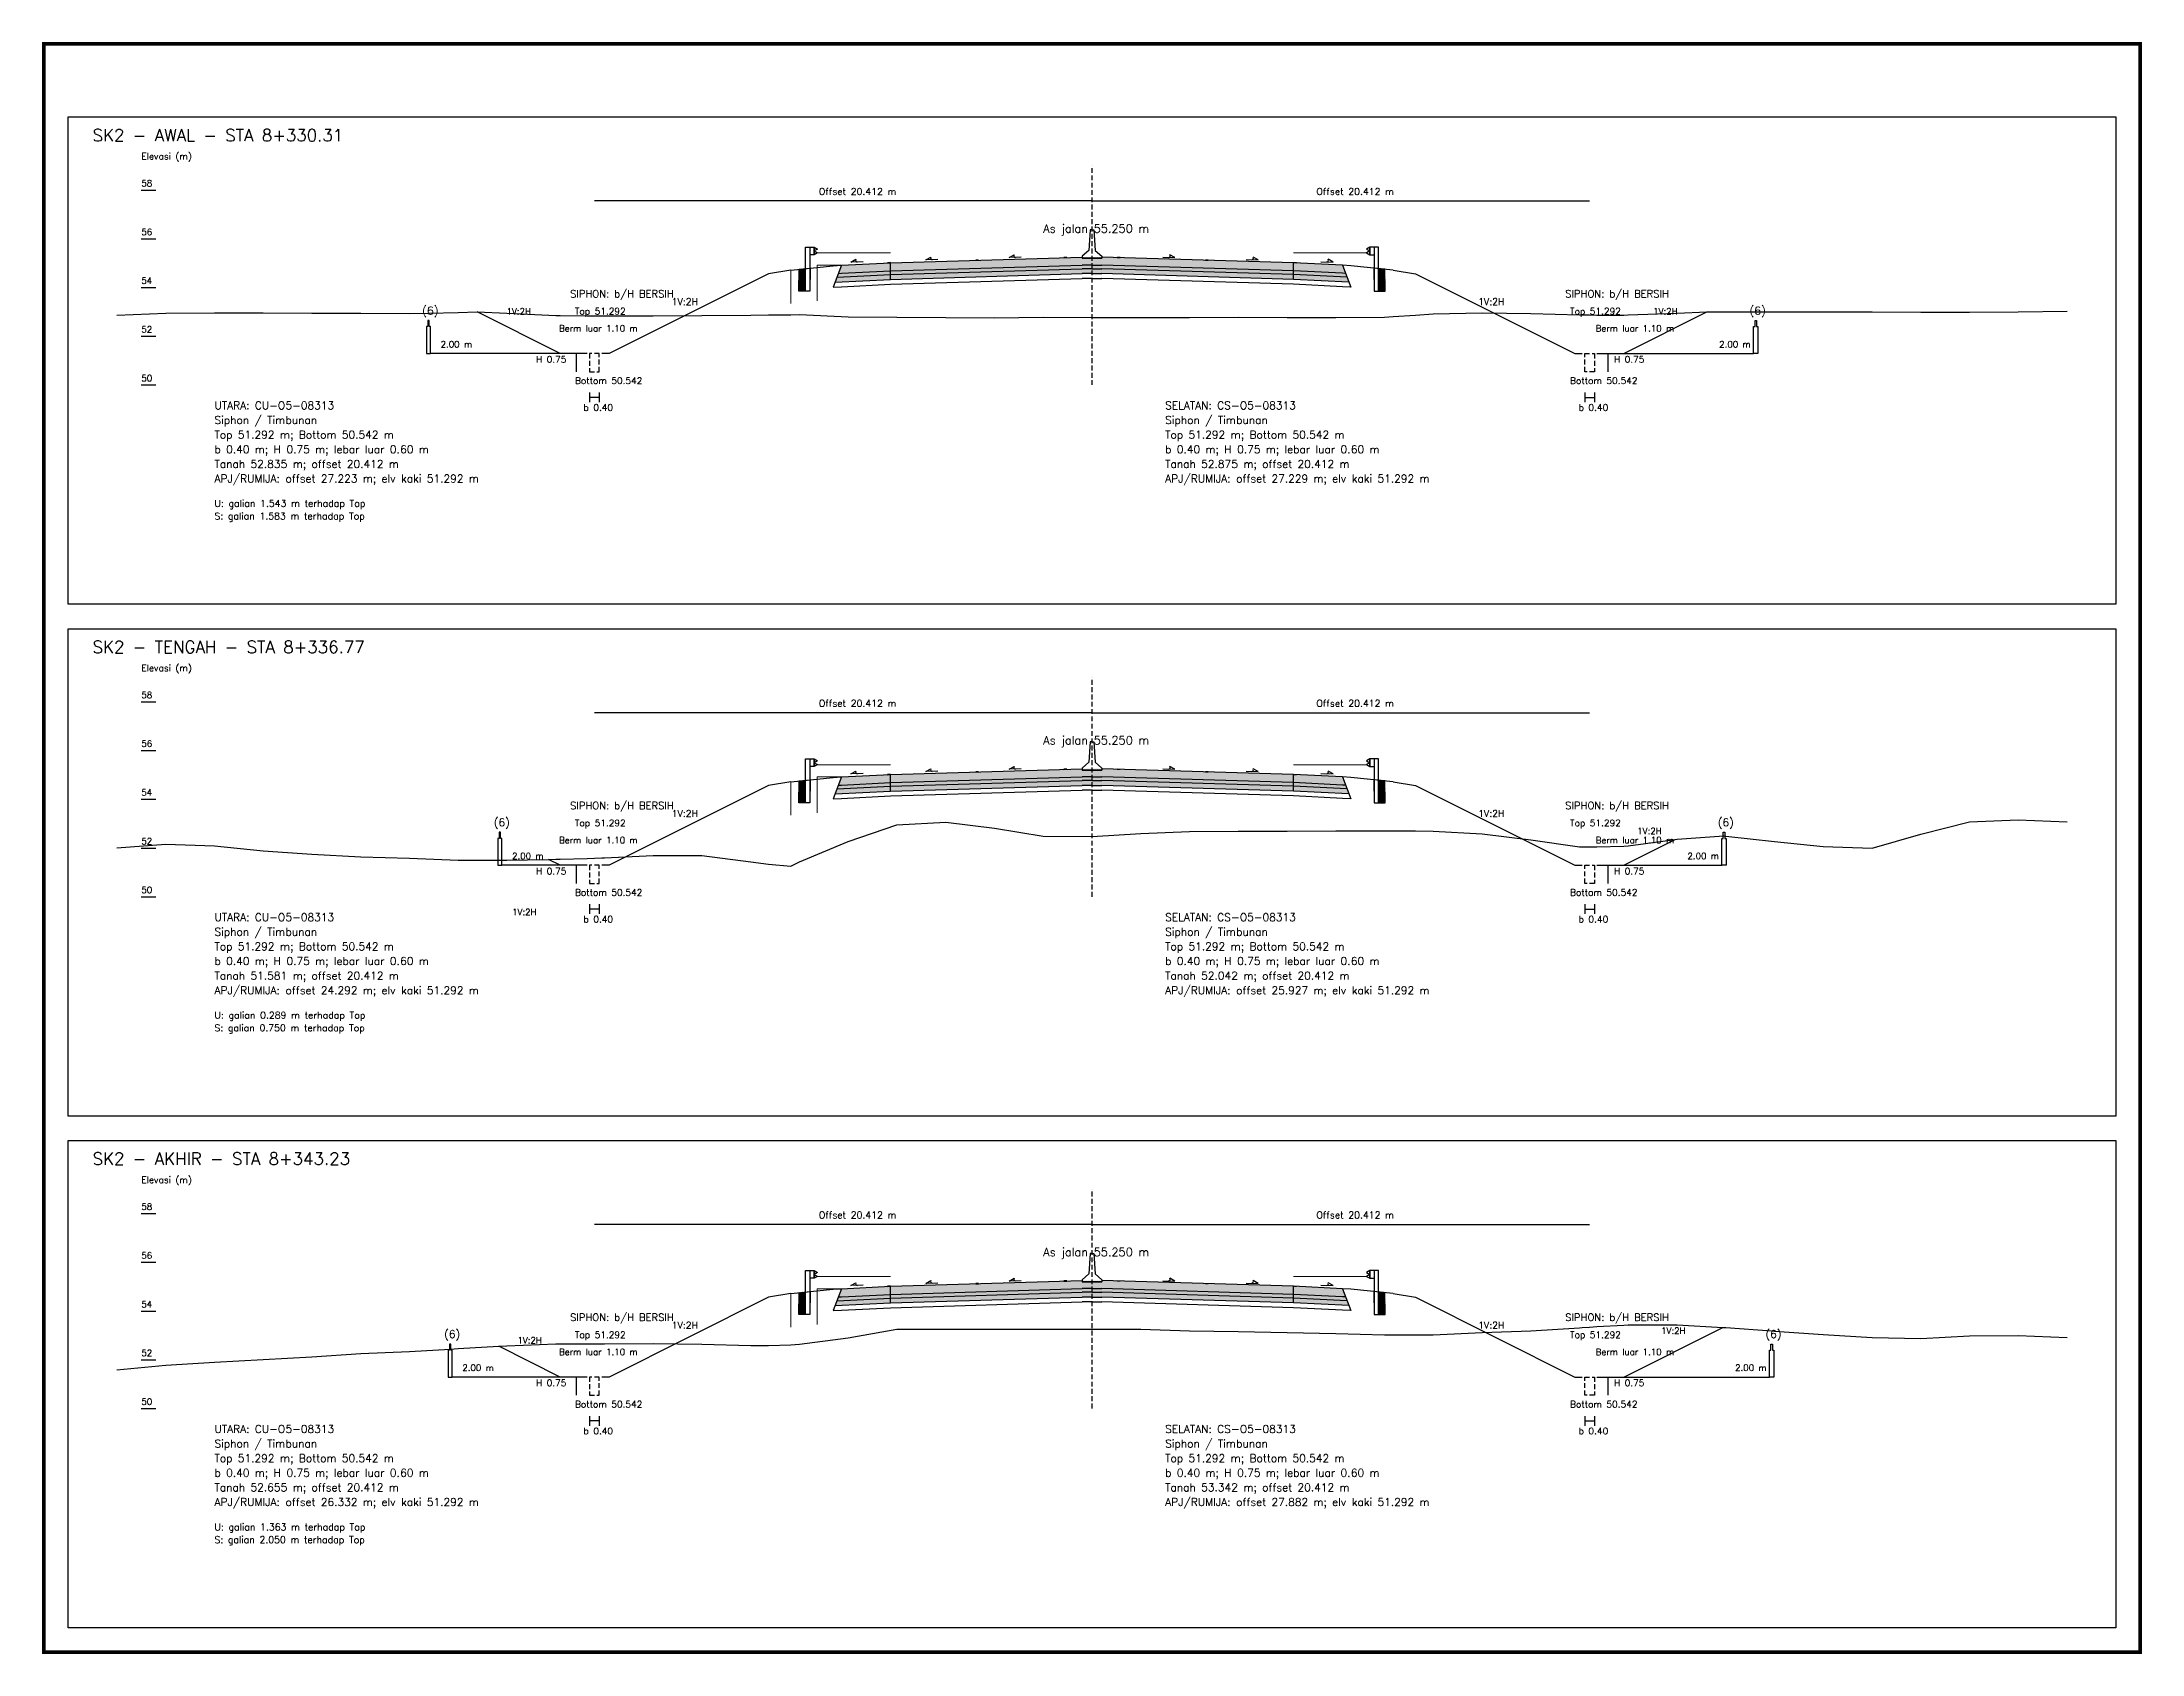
# Model space of a CAD drawing. Header units: metres. Extents: x -24715 to -24517, y 27498 to 30841.
# Drawn here: x -24618.7 to -24532.6, y 30054.3 to 30120.5 of the extents above; entities that cross this region are included whole.
import ezdxf

# ---------------------------------------------------------------- set-up
doc = ezdxf.new("R2010")
doc.units = ezdxf.units.M
doc.linetypes.add('PS_DASH', pattern=[0.3, 0.2, -0.1])
for name, color, linetype, lineweight in [('Dimensi', 230, 'Continuous', 20), ('GRS-ARSIR (HATCH)', 8, 'Continuous', 9), ('Guardrail', 20, 'Continuous', 30), ('HATCH - Beton ramping', 210, 'Continuous', 9), ('HATCH - LFA', 30, 'Continuous', 9), ('HATCH - Pavement', 50, 'Continuous', 9), ('Marka', 20, 'Continuous', 30), ('POT_ALL_GROUP', 2, 'Continuous', 70)]:
    doc.layers.add(name, color=color, linetype=linetype, lineweight=lineweight)
for name, color, linetype in [('POT_ALL_APJ', 2, 'Continuous'), ('POT_ALL_BORDER', 8, 'Continuous'), ('POT_ALL_BUILDING', 2, 'Continuous'), ('POT_ALL_CHANNEL2', 7, 'Continuous'), ('POT_ALL_DIM', 7, 'Continuous'), ('POT_ALL_GROUND', 1, 'Continuous'), ('POT_ALL_GUIDE', 8, 'Continuous'), ('POT_ALL_NOTE', 30, 'Continuous'), ('POT_ALL_ROAD', 4, 'Continuous')]:
    doc.layers.add(name, color=color, linetype=linetype)
doc.styles.get("Standard").update_dxf_attribs({"font": 'simplex.shx'})

# ---------------------------------------------------------------- blocks, each defined once
blk = doc.blocks.new('JALAN_ASLI_TIPIKAL_2OKT_METER')
at = {"layer": 'Guardrail', "lineweight": 9}
h = blk.add_hatch(dxfattribs=at)
h.set_pattern_fill('JIS_LC_20', color=256, scale=0.002)
h.set_pattern_definition([(45, (-29.65569, -21.99233), (-0.02828427, 0.02828427), []), (45, (-29.65489, -21.99233), (-0.02828427, 0.02828427), [])])
h.paths.add_polyline_path([(-12.025, -1.394), (-11.753, -1.394), (-11.753, -0.471), (-12.018, -0.498)])
h = blk.add_hatch(dxfattribs=at)
h.set_pattern_fill('JIS_LC_20', color=256, scale=0.002)
h.set_pattern_definition([(45, (-29.40569, -21.99233), (-0.02828427, 0.02828427), []), (45, (-29.40489, -21.99233), (-0.02828427, 0.02828427), [])])
h.paths.add_polyline_path([(12.018, -0.498), (11.753, -0.471), (11.753, -1.394), (12.025, -1.394)])
at = {"layer": 'HATCH - Beton ramping'}
h = blk.add_hatch(dxfattribs=at)
h.set_pattern_fill('AR-CONC', color=256, scale=0.0005)
h.set_pattern_definition([(50, (-28.949556, -21.99233), (0.09109233, -0.00796954), [0.009525, -0.104775]), (355, (-28.94956, -21.99233), (-0.0176217, 0.09552842), [0.00762, -0.0838203]), (100.45144, (-28.941965, -21.992995), (0.07347062, 0.08755888), [0.008095, -0.08904512]), (46.1842, (-28.94956, -21.96693), (0.13553952, -0.02102116), [0.0142875, -0.1571625]), (96.63556, (-28.93826, -21.96868), (0.11870207, 0.12371306), [0.0121425, -0.1335678]), (351.18415, (-28.94956, -21.96693), (0.11870207, 0.12371306), [0.01143, -0.12572987]), (21, (-28.936856, -21.97328), (0.0758072, -0.0511326), [0.009525, -0.104775]), (326, (-28.93686, -21.97328), (0.03090101, 0.09209398), [0.00762, -0.08382]), (71.45144, (-28.93054, -21.97754), (0.1067082, 0.04096138), [0.008095, -0.08904497]), (37.5, (-28.949556, -21.99233), (0.001544302, 0.04227752), [0, -0.082804, 0, -0.08509, 0, -0.0841375]), (7.5, (-28.949556, -21.99233), (0.03340983, 0.05009029), [0, -0.048514, 0, -0.080899, 0, -0.0320675]), (327.5, (-28.977877, -21.99233), (0.067795298, -0.002864372), [0, -0.03175, 0, -0.09906, 0, -0.131445]), (317.5, (-28.990577, -21.99233), (0.07406459, 0.01271325), [0, -0.041275, 0, -0.065786, 0, -0.093345])])
h.paths.add_polyline_path([(-8.27, -0.566), (-10.401, -0.666), (-10.461, -0.826), (-8.27, -0.716)])
h.paths.add_polyline_path([(-0.4, -0.48), (0, -0.48), (0, -0.33), (-0.4, -0.33), (-8.27, -0.566), (-8.27, -0.716)])
h = blk.add_hatch(dxfattribs=at)
h.set_pattern_fill('AR-CONC', color=256, scale=0.0005)
h.set_pattern_definition([(50, (-28.699556, -21.99233), (0.09109233, -0.00796954), [0.009525, -0.104775]), (355, (-28.69956, -21.99233), (-0.01762171, 0.09552842), [0.00762, -0.0838203]), (100.45144, (-28.691965, -21.992995), (0.07347062, 0.08755888), [0.008095, -0.08904512]), (46.1842, (-28.69956, -21.96693), (0.13553952, -0.02102116), [0.0142875, -0.1571625]), (96.63556, (-28.68826, -21.96868), (0.11870207, 0.12371306), [0.0121425, -0.1335678]), (351.18415, (-28.69956, -21.96693), (0.11870207, 0.12371306), [0.01143, -0.12572987]), (21, (-28.686856, -21.97328), (0.0758072, -0.0511326), [0.009525, -0.104775]), (326, (-28.68686, -21.97328), (0.03090101, 0.09209398), [0.00762, -0.08382]), (71.45144, (-28.68054, -21.97754), (0.10670821, 0.04096138), [0.008095, -0.08904497]), (37.5, (-28.699556, -21.99233), (0.001544302, 0.04227752), [0, -0.082804, 0, -0.08509, 0, -0.0841375]), (7.5, (-28.699556, -21.99233), (0.03340983, 0.050090287), [0, -0.048514, 0, -0.080899, 0, -0.0320675]), (327.5, (-28.727877, -21.99233), (0.067795298, -0.002864372), [0, -0.03175, 0, -0.09906, 0, -0.131445]), (317.5, (-28.740577, -21.99233), (0.07406459, 0.012713246), [0, -0.041275, 0, -0.065786, 0, -0.093345])])
h.paths.add_polyline_path([(8.27, -0.566), (10.401, -0.666), (10.461, -0.826), (8.27, -0.716)])
h.paths.add_polyline_path([(0.4, -0.48), (0, -0.48), (0, -0.33), (0.4, -0.33), (8.27, -0.566), (8.27, -0.716)])
at = {"layer": 'HATCH - LFA'}
h = blk.add_hatch(dxfattribs=at)
h.set_pattern_fill('GRAVEL', color=256, scale=0.0075)
h.set_pattern_definition([(228.012788, (-28.812396, -21.801831), (-1.524, -1.7145), [0.0256291, -2.5372863]), (184.96974, (-28.829541, -21.820881), (2.2859999991, 0.1905000109), [0.04398035, -4.3540537]), (132.510447, (-28.873356, -21.824691), (1.9050000008, -2.0954999993), [0.0310111, -3.0701042]), (267.27369, (-28.947651, -21.872316), (0.1905000004, 3.81), [0.0400503, -3.9649828]), (292.833654, (-28.949556, -21.912321), (-0.9525, 2.286), [0.0392725, -3.8879856]), (357.27369, (-28.934316, -21.948516), (-3.81, 0.1905000004), [0.0400503, -3.9649828]), (37.69424, (-28.894311, -21.950421), (-2.4764999999, -1.9050000001), [0.0529645, -5.24348365]), (72.255328, (-28.852401, -21.918036), (1.3335000004, 4.1909999999), [0.050004, -4.95039425]), (121.429566, (-28.837161, -21.870411), (-1.5240000002, 2.4764999999), [0.040186, -3.9784159]), (175.23636, (-28.858116, -21.836121), (2.0955, -0.1905), [0.0458785, -2.2480453]), (222.397438, (-28.903836, -21.832311), (-2.2859999999, -2.0955000001), [0.05933084, -5.8737579]), (138.814075, (-28.759056, -21.874221), (-1.3335, 1.143), [0.0202503, -2.0047924]), (171.469234, (-28.774296, -21.860886), (2.4765, -0.3809999996), [0.03852615, -3.8140979]), (225, (-28.8124, -21.85517), (0, -0.1905), [0.0269407, -0.242467]), (203.19859, (-28.82573, -21.832311), (0.9525, 0.381), [0.0145081, -1.4362967]), (291.80141, (-28.839066, -21.838026), (-0.1905, 0.5715), [0.0205174, -1.0053565]), (30.96376, (-28.831446, -21.857076), (0.5715, 0.381), [0.033324, -1.0774724]), (161.56505, (-28.80287, -21.83993), (0.381, -0.1905), [0.0240965, -0.5783174]), (16.38954, (-28.949556, -21.838026), (1.905, 0.5715), [0.0337566, -3.341912]), (70.346176, (-28.917171, -21.828501), (-0.762, -2.0955), [0.0283199, -2.8036662]), (293.19859, (-28.80287, -21.801831), (-0.381, 0.9525), [0.029016, -1.4217888]), (343.61046, (-28.791441, -21.828501), (-1.905, 0.5715), [0.0337566, -3.341912]), (339.443955, (-28.949556, -21.956136), (-0.9525, 0.381), [0.0325526, -1.5950801]), (294.77514, (-28.919076, -21.967566), (-0.952500001, 2.0954999995), [0.0272754, -2.7002695]), (66.80141, (-28.800966, -21.992331), (0.381, 0.9525), [0.029016, -1.4217888]), (17.354025, (-28.789536, -21.965661), (-2.4765, -0.762), [0.0319337, -3.1614282]), (69.443955, (-28.89431, -21.992331), (-0.381, -0.9525), [0.0162763, -1.6113564]), (101.30993, (-28.812396, -21.99233), (-0.1905, 0.762), [0.0097136, -0.9616496]), (165.96376, (-28.8143, -21.982806), (0.5715, -0.1905), [0.0392725, -0.7461791]), (186.009006, (-28.852401, -21.973281), (1.905, 0.1905), [0.036395, -3.6031024]), (303.69007, (-28.831446, -21.87422), (-0.1905, 0.381), [0.0274743, -0.6593832]), (353.157227, (-28.816206, -21.897081), (3.2385, -0.3809999998), [0.0479668, -4.7487007]), (60.945396, (-28.76858, -21.902796), (-0.762, -1.3335), [0.0196131, -1.9417044]), (90, (-28.75906, -21.88565), (-0.1905, 0.1905), [0.01143, -0.17907]), (120.256437, (-28.856211, -21.967566), (0.762, -1.3335), [0.026465, -2.6200456]), (48.012787, (-28.869546, -21.944706), (1.524, 1.7145), [0.0512582, -2.5116572]), (0, (-28.83526, -21.9066), (0.1905, 0.1905), [0.04953, -0.14097]), (325.304846, (-28.785726, -21.906606), (1.9050000007, -1.333499999), [0.0301207, -2.9819488]), (254.0546, (-28.76096, -21.92375), (-0.1905, -0.762), [0.0277372, -1.3591238]), (207.645975, (-28.768581, -21.950421), (-3.6195000001, -1.9049999997), [0.0451609, -4.4709348]), (175.426079, (-28.808586, -21.971376), (-2.4765, 0.1905), [0.0477772, -4.7299385])])
h.paths.add_polyline_path([(-8.27, -0.716), (-10.461, -0.826), (-10.54, -1.03), (-8.27, -0.916)])
h.paths.add_polyline_path([(-0.4, -0.68), (0, -0.68), (0, -0.48), (-0.4, -0.48), (-8.27, -0.716), (-8.27, -0.916)])
h = blk.add_hatch(dxfattribs=at)
h.set_pattern_fill('GRAVEL', color=256, scale=0.0075)
h.set_pattern_definition([(228.012788, (-28.562396, -21.801831), (-1.524, -1.7145), [0.0256291, -2.5372863]), (184.96974, (-28.579541, -21.820881), (2.2859999991, 0.1905000109), [0.04398035, -4.3540537]), (132.510447, (-28.623356, -21.824691), (1.9050000008, -2.0954999993), [0.0310111, -3.0701042]), (267.27369, (-28.697651, -21.872316), (0.1905000004, 3.81), [0.04005034, -3.9649828]), (292.833654, (-28.699556, -21.912321), (-0.9525, 2.286), [0.0392725, -3.8879856]), (357.27369, (-28.684316, -21.948516), (-3.81, 0.1905000004), [0.04005034, -3.9649828]), (37.69424, (-28.644311, -21.950421), (-2.4764999999, -1.9050000001), [0.0529645, -5.24348365]), (72.255328, (-28.602401, -21.918036), (1.3335000004, 4.1909999999), [0.050004, -4.95039425]), (121.429566, (-28.587161, -21.870411), (-1.5240000002, 2.4764999999), [0.040186, -3.9784159]), (175.23636, (-28.608116, -21.836121), (2.0955, -0.1905000003), [0.0458785, -2.2480453]), (222.397438, (-28.653836, -21.832311), (-2.2859999999, -2.0955000001), [0.05933084, -5.87375794]), (138.814075, (-28.509056, -21.874221), (-1.3335, 1.143), [0.02025034, -2.0047924]), (171.469234, (-28.524296, -21.860886), (2.4765, -0.3809999996), [0.03852615, -3.8140979]), (225, (-28.5624, -21.85517), (0, -0.1905), [0.0269407, -0.242467]), (203.19859, (-28.57573, -21.832311), (0.9525, 0.381), [0.0145081, -1.4362967]), (291.80141, (-28.589066, -21.838026), (-0.1905, 0.5715), [0.0205174, -1.0053565]), (30.96376, (-28.581446, -21.857076), (0.5715, 0.381), [0.033324, -1.0774724]), (161.56505, (-28.55287, -21.83993), (0.381, -0.1905), [0.0240965, -0.57831736]), (16.38954, (-28.699556, -21.838026), (1.905, 0.5715), [0.0337566, -3.341912]), (70.346176, (-28.667171, -21.828501), (-0.762, -2.0955), [0.0283199, -2.8036662]), (293.19859, (-28.55287, -21.801831), (-0.381, 0.9525), [0.029016, -1.4217888]), (343.61046, (-28.541441, -21.828501), (-1.905, 0.5714999999), [0.0337566, -3.341912]), (339.443955, (-28.699556, -21.956136), (-0.9525, 0.381), [0.03255264, -1.5950801]), (294.77514, (-28.669076, -21.967566), (-0.952500001, 2.0954999995), [0.0272754, -2.7002695]), (66.80141, (-28.550966, -21.992331), (0.381, 0.9525), [0.029016, -1.4217888]), (17.354025, (-28.539536, -21.965661), (-2.4765, -0.7620000002), [0.0319337, -3.1614282]), (69.443955, (-28.64431, -21.992331), (-0.381, -0.9525), [0.0162763, -1.6113564]), (101.30993, (-28.562396, -21.99233), (-0.1905, 0.762), [0.0097136, -0.9616496]), (165.96376, (-28.5643, -21.982806), (0.5715, -0.1905), [0.0392725, -0.7461791]), (186.009006, (-28.602401, -21.973281), (1.905, 0.1905), [0.036395, -3.6031024]), (303.69007, (-28.581446, -21.87422), (-0.1905, 0.381), [0.0274743, -0.6593832]), (353.157227, (-28.566206, -21.897081), (3.2385, -0.3809999998), [0.04796676, -4.7487007]), (60.945396, (-28.51858, -21.902796), (-0.762, -1.3335), [0.0196131, -1.9417044]), (90, (-28.50906, -21.88565), (-0.1905, 0.1905), [0.01143, -0.17907]), (120.256437, (-28.606211, -21.967566), (0.762, -1.3335), [0.026465, -2.62004556]), (48.012787, (-28.619546, -21.944706), (1.524, 1.7145), [0.0512582, -2.5116572]), (0, (-28.58526, -21.9066), (0.1905, 0.1905), [0.04953, -0.14097]), (325.304846, (-28.535726, -21.906606), (1.9050000007, -1.333499999), [0.0301207, -2.98194875]), (254.054604, (-28.51096, -21.92375), (-0.1905, -0.762), [0.0277372, -1.35912375]), (207.645975, (-28.518581, -21.950421), (-3.6195000001, -1.9049999997), [0.0451609, -4.4709348]), (175.426079, (-28.558586, -21.971376), (-2.4765, 0.1905), [0.0477772, -4.7299385])])
h.paths.add_polyline_path([(8.27, -0.716), (10.461, -0.826), (10.54, -1.03), (8.27, -0.916)])
h.paths.add_polyline_path([(0.4, -0.68), (0, -0.68), (0, -0.48), (0.4, -0.48), (8.27, -0.716), (8.27, -0.916)])
at = {"layer": 'HATCH - Pavement'}
h = blk.add_hatch(dxfattribs=at)
h.set_pattern_fill('AR-CONC', color=256, scale=0.001)
h.set_pattern_definition([(50, (-89.43046, -52.62889), (0.18218467, -0.01593909), [0.01905, -0.20955]), (355, (-89.43046, -52.6289), (-0.03524342, 0.19105685), [0.01524, -0.1676406]), (100.45144, (-89.41528, -52.63022), (0.14694125, 0.17511775), [0.01619, -0.17809024]), (46.1842, (-89.43046, -52.5781), (0.27107904, -0.04204233), [0.028575, -0.314325]), (96.63556, (-89.40787, -52.5816), (0.23740413, 0.2474261), [0.024285, -0.2671356]), (351.18415, (-89.43046, -52.5781), (0.2374041, 0.2474261), [0.02286, -0.2514597]), (21, (-89.40506, -52.59079), (0.1516144, -0.1022652), [0.01905, -0.20955]), (326, (-89.40506, -52.5908), (0.06180203, 0.18418797), [0.01524, -0.16764]), (71.45144, (-89.39243, -52.59931), (0.21341642, 0.08192277), [0.01619, -0.17808994]), (37.5, (-89.43046, -52.62889), (0.003088603, 0.08455504), [0, -0.165608, 0, -0.17018, 0, -0.168275]), (7.5, (-89.43046, -52.62889), (0.06681966, 0.100180575), [0, -0.097028, 0, -0.161798, 0, -0.064135]), (327.5, (-89.4871, -52.62889), (0.135590595, -0.005728744), [0, -0.0635, 0, -0.19812, 0, -0.26289]), (317.5, (-89.5125, -52.62889), (0.14812918, 0.02542649), [0, -0.08255, 0, -0.131572, 0, -0.18669])])
h.paths.add_polyline_path([(-8.27, -0.236), (-10.27, -0.336), (-10.401, -0.673), (-10.27, -0.666), (-8.27, -0.566)])
h.paths.add_polyline_path([(-0.4, -0.33), (0, -0.33), (0, 0), (-0.4, 0), (-8.27, -0.236), (-8.27, -0.566)])
h = blk.add_hatch(dxfattribs=at)
h.set_pattern_fill('AR-CONC', color=256, scale=0.001)
h.set_pattern_definition([(50, (-89.18046, -52.62889), (0.18218467, -0.01593909), [0.01905, -0.20955]), (355, (-89.18046, -52.6289), (-0.03524342, 0.19105685), [0.01524, -0.16764058]), (100.45144, (-89.16528, -52.63022), (0.14694125, 0.17511775), [0.01619, -0.17809024]), (46.1842, (-89.18046, -52.5781), (0.27107904, -0.04204233), [0.028575, -0.314325]), (96.63556, (-89.15787, -52.5816), (0.23740413, 0.2474261), [0.024285, -0.2671356]), (351.18415, (-89.18046, -52.5781), (0.2374041, 0.2474261), [0.02286, -0.2514597]), (21, (-89.15506, -52.59079), (0.1516144, -0.1022652), [0.01905, -0.20955]), (326, (-89.15506, -52.5908), (0.06180203, 0.18418797), [0.01524, -0.16764]), (71.45144, (-89.14243, -52.59931), (0.21341642, 0.08192277), [0.01619, -0.17808994]), (37.5, (-89.18046, -52.62889), (0.003088603, 0.08455504), [0, -0.165608, 0, -0.17018, 0, -0.168275]), (7.5, (-89.18046, -52.62889), (0.06681966, 0.100180575), [0, -0.097028, 0, -0.161798, 0, -0.064135]), (327.5, (-89.2371, -52.62889), (0.135590595, -0.005728744), [0, -0.0635, 0, -0.19812, 0, -0.26289]), (317.5, (-89.2625, -52.62889), (0.14812918, 0.02542649), [0, -0.08255, 0, -0.131572, 0, -0.18669])])
h.paths.add_polyline_path([(8.27, -0.236), (10.27, -0.336), (10.401, -0.673), (10.27, -0.666), (8.27, -0.566)])
h.paths.add_polyline_path([(0.4, -0.33), (0, -0.33), (0, 0), (0.4, 0), (8.27, -0.236), (8.27, -0.566)])
at = {"layer": 'Marka'}
h = blk.add_hatch(color=256, dxfattribs=at)
h.dxf.hatch_style = 1
h.paths.add_polyline_path([(-8.27, -0.23), (-8.39, -0.236), (-8.39, -0.242), (-8.27, -0.236)])
h.paths.add_polyline_path([(-4.65, -0.122), (-4.77, -0.125), (-4.77, -0.131), (-4.65, -0.128)])
h.paths.add_polyline_path([(-1.03, -0.019), (-1.03, -0.013), (-1.15, -0.017), (-1.15, -0.023)])
h = blk.add_hatch(color=256, dxfattribs=at)
h.dxf.hatch_style = 1
h.paths.add_polyline_path([(8.27, -0.23), (8.39, -0.236), (8.39, -0.242), (8.27, -0.236)])
h.paths.add_polyline_path([(4.65, -0.122), (4.77, -0.125), (4.77, -0.131), (4.65, -0.128)])
h.paths.add_polyline_path([(1.03, -0.019), (1.03, -0.013), (1.15, -0.017), (1.15, -0.023)])
for p, q in [((-8.27, -0.236), (-0.4, 0)), ((8.27, -0.236), (0.4, 0)), ((-12.353, -0.533), (-10.622, -0.354)), ((-10.27, -0.336), (-10.62, -1.234)), ((-10.62, -0.354), (-10.27, -0.336)), ((-10.461, -0.826), (-8.27, -0.716)), ((-10.401, -0.673), (-10.27, -0.666)), ((-10.27, -0.336), (-8.27, -0.236)), ((-10.27, -0.666), (-8.27, -0.566)), ((-8.27, -0.916), (-8.27, -0.236)), ((-8.27, -0.566), (-0.4, -0.33)), ((-8.27, -0.716), (-0.4, -0.48)), ((-8.27, -0.916), (-0.4, -0.68)), ((0, -0.05), (-0.4, -0.05)), ((0, -0.33), (-0.4, -0.33)), ((0, -0.48), (-0.4, -0.48)), ((0, -0.68), (-0.4, -0.68)), ((0, -0.05), (0.4, -0.05)), ((0, -0.33), (0.4, -0.33)), ((0, -0.48), (0.4, -0.48)), ((0, -0.68), (0.4, -0.68)), ((8.27, -0.566), (0.4, -0.33)), ((8.27, -0.716), (0.4, -0.48)), ((8.27, -0.916), (0.4, -0.68)), ((8.27, -0.916), (8.27, -0.236)), ((10.27, -0.336), (8.27, -0.236)), ((10.27, -0.666), (8.27, -0.566)), ((10.461, -0.826), (8.27, -0.716)), ((10.27, -0.336), (10.62, -1.234)), ((10.62, -0.354), (10.27, -0.336)), ((10.401, -0.673), (10.27, -0.666)), ((12.353, -0.533), (10.622, -0.354)), ((-10.62, -1.234), (-10.27, -1.216)), ((-10.54, -1.03), (-8.27, -0.916)), ((-10.27, -1.216), (-8.27, -1.116)), ((-8.27, -1.116), (-0.4, -0.88)), ((0, -0.88), (-0.4, -0.88)), ((0, -0.88), (0.4, -0.88)), ((8.27, -1.116), (0.4, -0.88)), ((10.54, -1.03), (8.27, -0.916)), ((10.27, -1.216), (8.27, -1.116)), ((10.62, -1.234), (10.27, -1.216))]:
    blk.add_line(p, q)
for points in [[(0, 1.11), (-0.075, 1.11), (-0.125, 0.27), (-0.4, 0.03), (-0.4, -0.05), (0, -0.05)], [(0, 1.11), (0.075, 1.11), (0.125, 0.27), (0.4, 0.03), (0.4, -0.05), (0, -0.05)], [(-6.818, -0.116), (-6.616, 0)], [(-3.401, -0.02), (-3.199, 0.096)], [(3.401, -0.02), (3.199, 0.096)], [(6.818, -0.116), (6.616, 0)], [(-9.887, -0.208), (-9.686, -0.092)], [(-9.387, -0.193), (-9.887, -0.208)], [(-6.318, -0.101), (-6.818, -0.116)], [(-2.901, -0.005), (-3.401, -0.02)], [(2.901, -0.005), (3.401, -0.02)], [(6.318, -0.101), (6.818, -0.116)], [(9.387, -0.193), (9.887, -0.208)], [(9.887, -0.208), (9.686, -0.092)]]:
    blk.add_lwpolyline(points)
for centre, start, end in [((-6.556, -0.037), 148.28164, 271.71836), ((-3.139, 0.059), 148.28164, 271.71836), ((3.139, 0.059), 268.28164, 31.71836), ((6.556, -0.037), 268.28164, 31.71836), ((-9.625, -0.129), 148.28164, 271.71836), ((9.625, -0.129), 268.28164, 31.71836)]:
    blk.add_arc(centre, 0.0711, start, end)
at = {"layer": 'Dimensi'}
for p, q in [((-8.27, 0.168), (-11.27, 0.168)), ((8.27, 0.168), (11.27, 0.168))]:
    blk.add_line(p, q, dxfattribs=at)
at = {"layer": 'GRS-ARSIR (HATCH)'}
for p, q in [((-12.353, -0.533), (-12.353, -1.909)), ((-11.27, -0.336), (-11.27, -1.803)), ((-10.27, -0.336), (-11.27, -0.336))]:
    blk.add_line(p, q, dxfattribs=at)
at = {"layer": 'Guardrail'}
for points in [[(-11.753, -1.394), (-11.753, 0.406), (-11.575, 0.406), (-11.575, -1.394), (-11.753, -1.394)], [(-11.575, 0.406), (-11.397, 0.406), (-11.397, 0.094), (-11.575, 0.094)], [(-11.397, 0.25), (-11.397, 0.406), (-11.262, 0.328), (-11.397, 0.25)], [(-11.397, 0.094), (-11.397, 0.25), (-11.262, 0.172), (-11.397, 0.094)], [(11.397, 0.25), (11.397, 0.406), (11.262, 0.328), (11.397, 0.25)], [(11.397, 0.094), (11.397, 0.25), (11.262, 0.172), (11.397, 0.094)], [(11.575, 0.406), (11.397, 0.406), (11.397, 0.094), (11.575, 0.094)], [(11.753, -1.394), (11.753, 0.406), (11.575, 0.406), (11.575, -1.394), (11.753, -1.394)], [(-11.575, -1.394), (-12.025, -1.394), (-12.018, -0.498), (-11.568, -0.453), (-11.575, -1.394)], [(11.575, -1.394), (12.025, -1.394), (12.018, -0.498), (11.568, -0.453), (11.575, -1.394)]]:
    blk.add_lwpolyline(points, dxfattribs=at)
at = {"layer": 'Marka'}
for points in [[(-8.39, -0.242), (-8.27, -0.236), (-8.27, -0.23), (-8.39, -0.236), (-8.39, -0.242)], [(8.39, -0.242), (8.27, -0.236), (8.27, -0.23), (8.39, -0.236), (8.39, -0.242)]]:
    blk.add_lwpolyline(points, dxfattribs=at)
for points in [[(-4.65, -0.122), (-4.77, -0.125), (-4.77, -0.131), (-4.65, -0.128)], [(-1.03, -0.013), (-1.15, -0.017), (-1.15, -0.023), (-1.03, -0.019)], [(1.03, -0.013), (1.15, -0.017), (1.15, -0.023), (1.03, -0.019)], [(4.65, -0.122), (4.77, -0.125), (4.77, -0.131), (4.65, -0.128)]]:
    blk.add_lwpolyline(points, close=True, dxfattribs=at)

msp = doc.modelspace()

# ---------------------------------------------------------------- linework, layer by layer
at = {"layer": 'POT_ALL_APJ', "linetype": 'Continuous'}
for points in [[(-24602.95757, 30108.77769), (-24602.95757, 30107.67328), (-24602.78757, 30107.67328), (-24602.78757, 30108.77769), (-24602.84257, 30108.77769), (-24602.84257, 30109.02769), (-24602.87257, 30109.02769), (-24602.90257, 30109.02769), (-24602.90257, 30108.77769), (-24602.95757, 30108.77769)], [(-24548.33535, 30108.77769), (-24548.33535, 30107.67328), (-24548.50535, 30107.67328), (-24548.50535, 30108.77769), (-24548.45035, 30108.77769), (-24548.45035, 30109.02769), (-24548.42035, 30109.02769), (-24548.39035, 30109.02769), (-24548.39035, 30108.77769), (-24548.33535, 30108.77769)], [(-24597.46132, 30107.67328), (-24602.78757, 30107.67328)], [(-24553.83747, 30107.67328), (-24548.50535, 30107.67328)], [(-24600.02618, 30087.77769), (-24600.02618, 30086.67328), (-24599.85618, 30086.67328), (-24599.85618, 30087.77769), (-24599.91118, 30087.77769), (-24599.91118, 30088.02769), (-24599.94118, 30088.02769), (-24599.97118, 30088.02769), (-24599.97118, 30087.77769), (-24600.02618, 30087.77769)], [(-24549.63736, 30087.77769), (-24549.63736, 30086.67328), (-24549.80736, 30086.67328), (-24549.80736, 30087.77769), (-24549.75236, 30087.77769), (-24549.75236, 30088.02769), (-24549.72236, 30088.02769), (-24549.69236, 30088.02769), (-24549.69236, 30087.77769), (-24549.63736, 30087.77769)], [(-24597.46132, 30086.67328), (-24599.85618, 30086.67328)], [(-24553.83747, 30086.67328), (-24549.80736, 30086.67328)], [(-24602.0667, 30066.77769), (-24602.0667, 30065.67328), (-24601.8967, 30065.67328), (-24601.8967, 30066.77769), (-24601.9517, 30066.77769), (-24601.9517, 30067.02769), (-24601.9817, 30067.02769), (-24602.0117, 30067.02769), (-24602.0117, 30066.77769), (-24602.0667, 30066.77769)], [(-24547.68277, 30066.77769), (-24547.68277, 30065.67328), (-24547.85277, 30065.67328), (-24547.85277, 30066.77769), (-24547.79777, 30066.77769), (-24547.79777, 30067.02769), (-24547.76777, 30067.02769), (-24547.73777, 30067.02769), (-24547.73777, 30066.77769), (-24547.68277, 30066.77769)], [(-24597.46132, 30065.67328), (-24601.8967, 30065.67328)], [(-24553.83747, 30065.67328), (-24547.85277, 30065.67328)]]:
    msp.add_lwpolyline(points, dxfattribs=at)
at = {"layer": 'POT_ALL_BORDER', "linetype": 'Continuous'}
for points in [[(-24617.64939, 30117.3816), (-24533.64939, 30117.3816), (-24533.64939, 30097.3816), (-24617.64939, 30097.3816), (-24617.64939, 30117.3816)], [(-24617.64939, 30096.3816), (-24533.64939, 30096.3816), (-24533.64939, 30076.3816), (-24617.64939, 30076.3816), (-24617.64939, 30096.3816)], [(-24617.64939, 30075.3816), (-24533.64939, 30075.3816), (-24533.64939, 30055.3816), (-24617.64939, 30055.3816), (-24617.64939, 30075.3816)]]:
    msp.add_lwpolyline(points, dxfattribs=at)
at = {"layer": 'POT_ALL_BUILDING', "linetype": 'PS_DASH'}
for points in [[(-24595.86132, 30107.67328), (-24596.26132, 30107.67328), (-24596.26132, 30106.92328), (-24595.86132, 30106.92328), (-24595.86132, 30107.67328)], [(-24555.43747, 30107.67328), (-24555.03747, 30107.67328), (-24555.03747, 30106.92328), (-24555.43747, 30106.92328), (-24555.43747, 30107.67328)], [(-24595.86132, 30086.67328), (-24596.26132, 30086.67328), (-24596.26132, 30085.92328), (-24595.86132, 30085.92328), (-24595.86132, 30086.67328)], [(-24555.43747, 30086.67328), (-24555.03747, 30086.67328), (-24555.03747, 30085.92328), (-24555.43747, 30085.92328), (-24555.43747, 30086.67328)], [(-24595.86132, 30065.67328), (-24596.26132, 30065.67328), (-24596.26132, 30064.92328), (-24595.86132, 30064.92328), (-24595.86132, 30065.67328)], [(-24555.43747, 30065.67328), (-24555.03747, 30065.67328), (-24555.03747, 30064.92328), (-24555.43747, 30064.92328), (-24555.43747, 30065.67328)]]:
    msp.add_lwpolyline(points, dxfattribs=at)
at = {"layer": 'POT_ALL_DIM', "linetype": 'Continuous'}
for points in [[(-24575.64939, 30113.9316), (-24596.06132, 30113.9316)], [(-24575.64939, 30113.9316), (-24555.23747, 30113.9316)], [(-24596.81132, 30107.67328), (-24596.81132, 30106.92328)], [(-24554.48747, 30107.67328), (-24554.48747, 30106.92328)], [(-24596.26132, 30106.07328), (-24596.26132, 30105.67328)], [(-24595.86132, 30106.07328), (-24595.86132, 30105.67328)], [(-24555.43747, 30106.07328), (-24555.43747, 30105.67328)], [(-24555.03747, 30106.07328), (-24555.03747, 30105.67328)], [(-24595.86132, 30105.87328), (-24596.26132, 30105.87328)], [(-24555.43747, 30105.87328), (-24555.03747, 30105.87328)], [(-24575.64939, 30092.9316), (-24596.06132, 30092.9316)], [(-24575.64939, 30092.9316), (-24555.23747, 30092.9316)], [(-24596.81132, 30086.67328), (-24596.81132, 30085.92328)], [(-24554.48747, 30086.67328), (-24554.48747, 30085.92328)], [(-24596.26132, 30085.07328), (-24596.26132, 30084.67328)], [(-24595.86132, 30084.87328), (-24596.26132, 30084.87328)], [(-24595.86132, 30085.07328), (-24595.86132, 30084.67328)], [(-24555.43747, 30085.07328), (-24555.43747, 30084.67328)], [(-24555.43747, 30084.87328), (-24555.03747, 30084.87328)], [(-24555.03747, 30085.07328), (-24555.03747, 30084.67328)], [(-24575.64939, 30071.9316), (-24596.06132, 30071.9316)], [(-24575.64939, 30071.9316), (-24555.23747, 30071.9316)], [(-24596.81132, 30065.67328), (-24596.81132, 30064.92328)], [(-24554.48747, 30065.67328), (-24554.48747, 30064.92328)], [(-24596.26132, 30064.07328), (-24596.26132, 30063.67328)], [(-24595.86132, 30063.87328), (-24596.26132, 30063.87328)], [(-24595.86132, 30064.07328), (-24595.86132, 30063.67328)], [(-24555.43747, 30064.07328), (-24555.43747, 30063.67328)], [(-24555.43747, 30063.87328), (-24555.03747, 30063.87328)], [(-24555.03747, 30064.07328), (-24555.03747, 30063.67328)]]:
    msp.add_lwpolyline(points, dxfattribs=at)
at = {"layer": 'POT_ALL_GROUND', "linetype": 'Continuous'}
for points in [[(-24615.64939, 30109.25148), (-24613.64939, 30109.32418), (-24611.64939, 30109.33739), (-24609.64939, 30109.33662), (-24607.64939, 30109.33086), (-24605.64939, 30109.3251), (-24603.64939, 30109.31934), (-24602.87257, 30109.33116), (-24601.64939, 30109.36033), (-24600.87257, 30109.37885), (-24599.64939, 30109.32697), (-24597.64939, 30109.23905), (-24597.46132, 30109.2383), (-24596.36132, 30109.21678), (-24596.06132, 30109.21677), (-24595.76132, 30109.21676), (-24595.64939, 30109.21676), (-24593.64939, 30109.22335), (-24591.64939, 30109.23811), (-24589.64939, 30109.25287), (-24588.91931, 30109.25825), (-24588.00267, 30109.26502), (-24587.64939, 30109.26763), (-24585.64939, 30109.18336), (-24583.64939, 30109.16225), (-24581.64939, 30109.14982), (-24579.64939, 30109.14324), (-24577.64939, 30109.15774), (-24575.64939, 30109.15268), (-24573.64939, 30109.14775), (-24571.64939, 30109.1546), (-24569.64939, 30109.16617), (-24567.64939, 30109.15321), (-24565.64939, 30109.15223), (-24563.64939, 30109.1617), (-24563.29612, 30109.18715), (-24562.37948, 30109.25318), (-24561.64939, 30109.30578), (-24559.64939, 30109.33614), (-24557.64939, 30109.31147), (-24555.64939, 30109.26107), (-24555.53747, 30109.25972), (-24555.23747, 30109.25611), (-24554.93747, 30109.2525), (-24553.83747, 30109.2516), (-24553.64939, 30109.25539), (-24551.64939, 30109.33484), (-24550.42035, 30109.38186), (-24549.64939, 30109.38228), (-24548.42035, 30109.38295), (-24547.64939, 30109.38326), (-24545.64939, 30109.38358), (-24543.64939, 30109.38169), (-24541.64939, 30109.36741), (-24539.64939, 30109.36908), (-24537.64939, 30109.37923), (-24535.64939, 30109.41145)], [(-24615.64939, 30087.38609), (-24613.64939, 30087.54141), (-24611.64939, 30087.4639), (-24609.64939, 30087.26029), (-24607.64939, 30087.12497), (-24605.64939, 30087.01918), (-24603.64939, 30086.95881), (-24601.64939, 30086.8816), (-24599.94118, 30086.8816), (-24599.64939, 30086.8816), (-24597.94118, 30086.91319), (-24597.64939, 30086.92071), (-24597.46132, 30086.92366), (-24596.36132, 30086.94905), (-24596.06132, 30086.96225), (-24595.76132, 30086.97546), (-24595.64939, 30086.98039), (-24593.64939, 30087.07634), (-24591.64939, 30087.07068), (-24589.64939, 30086.82016), (-24588.91931, 30086.71155), (-24588.00267, 30086.63842), (-24587.64939, 30086.81061), (-24585.64939, 30087.65251), (-24583.64939, 30088.32941), (-24581.64939, 30088.44021), (-24579.64939, 30088.19749), (-24577.64939, 30087.86247), (-24575.64939, 30087.85877), (-24573.64939, 30087.97431), (-24571.64939, 30088.05715), (-24569.64939, 30088.06961), (-24567.64939, 30088.07562), (-24565.64939, 30088.08163), (-24563.64939, 30088.08764), (-24563.29612, 30088.08646), (-24562.37948, 30088.08243), (-24561.64939, 30088.07809), (-24559.64939, 30087.9584), (-24557.64939, 30087.71107), (-24555.64939, 30087.43404), (-24555.53747, 30087.42451), (-24555.23747, 30087.42332), (-24554.93747, 30087.42912), (-24553.83747, 30087.45877), (-24553.64939, 30087.47641), (-24551.72236, 30087.73088), (-24551.64939, 30087.73812), (-24549.72236, 30087.87432), (-24549.64939, 30087.86408), (-24547.64939, 30087.64661), (-24545.64939, 30087.43802), (-24543.64939, 30087.3816), (-24541.64939, 30087.9505), (-24539.64939, 30088.45637), (-24537.64939, 30088.54072), (-24535.64939, 30088.46052)], [(-24615.64939, 30065.96801), (-24613.64939, 30066.16591), (-24611.64939, 30066.28778), (-24609.64939, 30066.3919), (-24607.64939, 30066.50714), (-24605.64939, 30066.63741), (-24603.64939, 30066.72273), (-24601.9817, 30066.82026), (-24601.64939, 30066.8397), (-24599.9817, 30066.93348), (-24599.64939, 30066.95161), (-24597.64939, 30067.03702), (-24597.46132, 30067.03691), (-24596.36132, 30067.03629), (-24596.06132, 30067.03612), (-24595.76132, 30067.03595), (-24595.64939, 30067.0365), (-24593.64939, 30067.04743), (-24591.64939, 30067.0158), (-24589.64939, 30066.96418), (-24588.91931, 30066.96295), (-24588.00267, 30066.99183), (-24587.64939, 30067.01815), (-24585.64939, 30067.27912), (-24583.64939, 30067.6316), (-24581.64939, 30067.6316), (-24579.64939, 30067.6316), (-24577.64939, 30067.6316), (-24575.64939, 30067.6316), (-24573.64939, 30067.6316), (-24571.64939, 30067.5691), (-24569.64939, 30067.54563), (-24567.64939, 30067.50662), (-24565.64939, 30067.46015), (-24563.64939, 30067.40917), (-24563.29612, 30067.40651), (-24562.37948, 30067.40356), (-24561.64939, 30067.40304), (-24559.64939, 30067.4946), (-24557.64939, 30067.57518), (-24555.64939, 30067.6968), (-24555.53747, 30067.70388), (-24555.23747, 30067.72334), (-24554.93747, 30067.74309), (-24553.83747, 30067.80223), (-24553.64939, 30067.81083), (-24551.64939, 30067.81472), (-24549.76777, 30067.70813), (-24549.64939, 30067.69861), (-24547.76777, 30067.56779), (-24547.64939, 30067.56035), (-24545.64939, 30067.42184), (-24543.64939, 30067.29213), (-24541.64939, 30067.25663), (-24539.64939, 30067.36352), (-24537.64939, 30067.38276), (-24535.64939, 30067.28835)]]:
    msp.add_lwpolyline(points, dxfattribs=at)
at = {"layer": 'POT_ALL_GROUP', "linetype": 'Continuous', "lineweight": 70, "const_width": 0.15}
msp.add_lwpolyline([(-24618.64939, 30120.3816), (-24532.64939, 30120.3816), (-24532.64939, 30054.3816), (-24618.64939, 30054.3816), (-24618.64939, 30120.3816)], dxfattribs=at)
at = {"layer": 'POT_ALL_GUIDE', "linetype": 'PS_DASH'}
for points in [[(-24575.64939, 30106.3816), (-24575.64939, 30115.3816)], [(-24575.64939, 30085.3816), (-24575.64939, 30094.3816)], [(-24575.64939, 30064.3816), (-24575.64939, 30073.3816)]]:
    msp.add_lwpolyline(points, dxfattribs=at)
at = {"layer": 'POT_ALL_GUIDE', "linetype": 'Continuous'}
for points in [[(-24614.64939, 30114.3816), (-24614.04939, 30114.3816)], [(-24614.64939, 30112.3816), (-24614.04939, 30112.3816)], [(-24614.64939, 30110.3816), (-24614.04939, 30110.3816)], [(-24614.64939, 30108.3816), (-24614.04939, 30108.3816)], [(-24614.64939, 30106.3816), (-24614.04939, 30106.3816)], [(-24614.64939, 30093.3816), (-24614.04939, 30093.3816)], [(-24614.64939, 30091.3816), (-24614.04939, 30091.3816)], [(-24614.64939, 30089.3816), (-24614.04939, 30089.3816)], [(-24614.64939, 30087.3816), (-24614.04939, 30087.3816)], [(-24614.64939, 30085.3816), (-24614.04939, 30085.3816)], [(-24614.64939, 30072.3816), (-24614.04939, 30072.3816)], [(-24614.64939, 30070.3816), (-24614.04939, 30070.3816)], [(-24614.64939, 30068.3816), (-24614.04939, 30068.3816)], [(-24614.64939, 30066.3816), (-24614.04939, 30066.3816)], [(-24614.64939, 30064.3816), (-24614.04939, 30064.3816)]]:
    msp.add_lwpolyline(points, dxfattribs=at)
at = {"layer": 'POT_ALL_ROAD', "linetype": 'Continuous'}
for points in [[(-24588.00267, 30111.09821), (-24588.91931, 30110.94428), (-24595.46132, 30107.67328), (-24595.76132, 30107.67328)], [(-24563.29612, 30111.09821), (-24562.37948, 30110.94428), (-24555.83747, 30107.67328), (-24555.53747, 30107.67328)], [(-24597.46132, 30107.67328), (-24600.87257, 30109.37885)], [(-24553.83747, 30107.67328), (-24550.42035, 30109.38186)], [(-24596.36132, 30107.67328), (-24597.46132, 30107.67328)], [(-24554.93747, 30107.67328), (-24553.83747, 30107.67328)], [(-24588.00267, 30090.09821), (-24588.91931, 30089.94428), (-24595.46132, 30086.67328), (-24595.76132, 30086.67328)], [(-24563.29612, 30090.09821), (-24562.37948, 30089.94428), (-24555.83747, 30086.67328), (-24555.53747, 30086.67328)], [(-24553.83747, 30086.67328), (-24551.72236, 30087.73088)], [(-24597.46132, 30086.67328), (-24597.94118, 30086.91319)], [(-24596.36132, 30086.67328), (-24597.46132, 30086.67328)], [(-24554.93747, 30086.67328), (-24553.83747, 30086.67328)], [(-24588.00267, 30069.09821), (-24588.91931, 30068.94428), (-24595.46132, 30065.67328), (-24595.76132, 30065.67328)], [(-24563.29612, 30069.09821), (-24562.37948, 30068.94428), (-24555.83747, 30065.67328), (-24555.53747, 30065.67328)], [(-24553.83747, 30065.67328), (-24549.76777, 30067.70813)], [(-24597.46132, 30065.67328), (-24599.9817, 30066.93348)], [(-24596.36132, 30065.67328), (-24597.46132, 30065.67328)], [(-24554.93747, 30065.67328), (-24553.83747, 30065.67328)]]:
    msp.add_lwpolyline(points, dxfattribs=at)

# ---------------------------------------------------------------- block references
at = {"layer": 'POT_ALL_ROAD'}
for p in [(-24575.64939, 30111.6316), (-24575.64939, 30090.6316), (-24575.64939, 30069.6316)]:
    msp.add_blockref('JALAN_ASLI_TIPIKAL_2OKT_METER', p, dxfattribs=at)

# ---------------------------------------------------------------- texts
at = {"layer": 'POT_ALL_APJ'}
for s, height, p in [('(6)', 0.32, (-24603.12257, 30109.27328)), ('(6)', 0.32, (-24548.67035, 30109.27328)), ('2.00 m', 0.26, (-24602.37257, 30107.92328)), ('2.00 m', 0.26, (-24549.92035, 30107.92328)), ('(6)', 0.32, (-24600.19118, 30088.27328)), ('(6)', 0.32, (-24549.97236, 30088.27328)), ('2.00 m', 0.26, (-24599.44118, 30086.92328)), ('2.00 m', 0.26, (-24551.22236, 30086.92328)), ('(6)', 0.32, (-24602.2317, 30067.27328)), ('(6)', 0.32, (-24548.01777, 30067.27328)), ('2.00 m', 0.26, (-24601.4817, 30065.92328)), ('2.00 m', 0.26, (-24549.26777, 30065.92328))]:
    msp.add_text(s, height=height, dxfattribs=at).set_placement(p)
at = {"layer": 'POT_ALL_BUILDING'}
for p in [(-24597.06132, 30109.97328), (-24556.23747, 30109.97328), (-24597.06132, 30088.97328), (-24556.23747, 30088.97328), (-24597.06132, 30067.97328), (-24556.23747, 30067.97328)]:
    msp.add_text('SIPHON: b/H BERSIH', height=0.3, dxfattribs=at).set_placement(p)
at = {"layer": 'POT_ALL_CHANNEL2'}
for s, height, p in [('Top 51.292', 0.27, (-24596.86132, 30109.27328)), ('Top 51.292', 0.27, (-24556.03747, 30109.27328)), ('Bottom 50.542', 0.27, (-24596.86132, 30106.42328)), ('Bottom 50.542', 0.27, (-24556.03747, 30106.42328)), ('UTARA: CU-O5-08313', 0.32, (-24611.64939, 30105.3816)), ('SELATAN: CS-O5-08313', 0.32, (-24572.64939, 30105.3816)), ('Top 51.292', 0.27, (-24596.86132, 30088.27328)), ('Top 51.292', 0.27, (-24556.03747, 30088.27328)), ('Bottom 50.542', 0.27, (-24596.86132, 30085.42328)), ('Bottom 50.542', 0.27, (-24556.03747, 30085.42328)), ('UTARA: CU-O5-08313', 0.32, (-24611.64939, 30084.3816)), ('SELATAN: CS-O5-08313', 0.32, (-24572.64939, 30084.3816)), ('Top 51.292', 0.27, (-24596.86132, 30067.27328)), ('Top 51.292', 0.27, (-24556.03747, 30067.27328)), ('Bottom 50.542', 0.27, (-24596.86132, 30064.42328)), ('Bottom 50.542', 0.27, (-24556.03747, 30064.42328)), ('UTARA: CU-O5-08313', 0.32, (-24611.64939, 30063.3816)), ('SELATAN: CS-O5-08313', 0.32, (-24572.64939, 30063.3816))]:
    msp.add_text(s, height=height, dxfattribs=at).set_placement(p)
at = {"layer": 'POT_ALL_DIM'}
for s, height, p in [('SK2 - AWAL - STA 8+330.31', 0.5, (-24616.64939, 30116.3816)), ('Elevasi (m)', 0.27, (-24614.64939, 30115.6316)), ('58', 0.26, (-24614.64939, 30114.5316)), ('Offset 20.412 m', 0.28, (-24586.85536, 30114.1816)), ('Offset 20.412 m', 0.28, (-24566.44343, 30114.1816)), ('As jalan 55.250 m', 0.34, (-24577.64939, 30112.6316)), ('56', 0.26, (-24614.64939, 30112.5316)), ('54', 0.26, (-24614.64939, 30110.5316)), ('1V:2H', 0.26, (-24599.66694, 30109.27606)), ('1V:2H', 0.28, (-24592.89031, 30109.65878)), ('1V:2H', 0.28, (-24559.80847, 30109.65878)), ('1V:2H', 0.26, (-24552.62891, 30109.27757)), ('52', 0.26, (-24614.64939, 30108.5316)), ('Berm luar 1.10 m', 0.26, (-24597.51132, 30108.57328)), ('Berm luar 1.10 m', 0.26, (-24554.98747, 30108.57328)), ('H 0.75', 0.27, (-24598.46132, 30107.29828)), ('H 0.75', 0.27, (-24554.23747, 30107.29828)), ('50', 0.26, (-24614.64939, 30106.5316)), ('Siphon / Timbunan', 0.32, (-24611.64939, 30104.7816)), ('b 0.40', 0.27, (-24596.51132, 30105.32328)), ('Siphon / Timbunan', 0.32, (-24572.64939, 30104.7816)), ('b 0.40', 0.27, (-24555.68747, 30105.32328)), ('Top 51.292 m; Bottom 50.542 m', 0.32, (-24611.64939, 30104.1816)), ('Top 51.292 m; Bottom 50.542 m', 0.32, (-24572.64939, 30104.1816)), ('b 0.40 m; H 0.75 m; lebar luar 0.60 m', 0.32, (-24611.64939, 30103.5816)), ('b 0.40 m; H 0.75 m; lebar luar 0.60 m', 0.32, (-24572.64939, 30103.5816)), ('Tanah 52.835 m; offset 20.412 m', 0.32, (-24611.64939, 30102.9816)), ('APJ/RUMIJA: offset 27.223 m; elv kaki 51.292 m', 0.32, (-24611.64939, 30102.3816)), ('Tanah 52.875 m; offset 20.412 m', 0.32, (-24572.64939, 30102.9816)), ('APJ/RUMIJA: offset 27.229 m; elv kaki 51.292 m', 0.32, (-24572.64939, 30102.3816)), ('SK2 - TENGAH - STA 8+336.77', 0.5, (-24616.64939, 30095.3816)), ('Elevasi (m)', 0.27, (-24614.64939, 30094.6316)), ('58', 0.26, (-24614.64939, 30093.5316)), ('Offset 20.412 m', 0.28, (-24586.85536, 30093.1816)), ('Offset 20.412 m', 0.28, (-24566.44343, 30093.1816)), ('56', 0.26, (-24614.64939, 30091.5316)), ('As jalan 55.250 m', 0.34, (-24577.64939, 30091.6316)), ('54', 0.26, (-24614.64939, 30089.5316)), ('1V:2H', 0.28, (-24592.89031, 30088.65878)), ('1V:2H', 0.28, (-24559.80847, 30088.65878)), ('1V:2H', 0.26, (-24553.27991, 30087.95208)), ('52', 0.26, (-24614.64939, 30087.5316)), ('Berm luar 1.10 m', 0.26, (-24597.51132, 30087.57328)), ('Berm luar 1.10 m', 0.26, (-24554.98747, 30087.57328)), ('H 0.75', 0.27, (-24598.46132, 30086.29828)), ('H 0.75', 0.27, (-24554.23747, 30086.29828)), ('50', 0.26, (-24614.64939, 30085.5316)), ('1V:2H', 0.26, (-24599.44118, 30084.62328)), ('b 0.40', 0.27, (-24596.51132, 30084.32328)), ('b 0.40', 0.27, (-24555.68747, 30084.32328)), ('Siphon / Timbunan', 0.32, (-24611.64939, 30083.7816)), ('Siphon / Timbunan', 0.32, (-24572.64939, 30083.7816)), ('Top 51.292 m; Bottom 50.542 m', 0.32, (-24611.64939, 30083.1816)), ('b 0.40 m; H 0.75 m; lebar luar 0.60 m', 0.32, (-24611.64939, 30082.5816)), ('Top 51.292 m; Bottom 50.542 m', 0.32, (-24572.64939, 30083.1816)), ('b 0.40 m; H 0.75 m; lebar luar 0.60 m', 0.32, (-24572.64939, 30082.5816)), ('Tanah 51.581 m; offset 20.412 m', 0.32, (-24611.64939, 30081.9816)), ('Tanah 52.042 m; offset 20.412 m', 0.32, (-24572.64939, 30081.9816)), ('APJ/RUMIJA: offset 24.292 m; elv kaki 51.292 m', 0.32, (-24611.64939, 30081.3816)), ('APJ/RUMIJA: offset 25.927 m; elv kaki 51.292 m', 0.32, (-24572.64939, 30081.3816)), ('SK2 - AKHIR - STA 8+343.23', 0.5, (-24616.64939, 30074.3816)), ('Elevasi (m)', 0.27, (-24614.64939, 30073.6316)), ('58', 0.26, (-24614.64939, 30072.5316)), ('Offset 20.412 m', 0.28, (-24586.85536, 30072.1816)), ('Offset 20.412 m', 0.28, (-24566.44343, 30072.1816)), ('56', 0.26, (-24614.64939, 30070.5316)), ('As jalan 55.250 m', 0.34, (-24577.64939, 30070.6316)), ('54', 0.26, (-24614.64939, 30068.5316)), ('1V:2H', 0.26, (-24599.22151, 30067.05338)), ('1V:2H', 0.28, (-24592.89031, 30067.65878)), ('1V:2H', 0.28, (-24559.80847, 30067.65878)), ('1V:2H', 0.26, (-24552.30262, 30067.4407)), ('52', 0.26, (-24614.64939, 30066.5316)), ('Berm luar 1.10 m', 0.26, (-24597.51132, 30066.57328)), ('Berm luar 1.10 m', 0.26, (-24554.98747, 30066.57328)), ('H 0.75', 0.27, (-24598.46132, 30065.29828)), ('H 0.75', 0.27, (-24554.23747, 30065.29828)), ('50', 0.26, (-24614.64939, 30064.5316)), ('Siphon / Timbunan', 0.32, (-24611.64939, 30062.7816)), ('b 0.40', 0.27, (-24596.51132, 30063.32328)), ('Siphon / Timbunan', 0.32, (-24572.64939, 30062.7816)), ('b 0.40', 0.27, (-24555.68747, 30063.32328)), ('Top 51.292 m; Bottom 50.542 m', 0.32, (-24611.64939, 30062.1816)), ('Top 51.292 m; Bottom 50.542 m', 0.32, (-24572.64939, 30062.1816)), ('Tanah 52.655 m; offset 20.412 m', 0.32, (-24611.64939, 30060.9816)), ('b 0.40 m; H 0.75 m; lebar luar 0.60 m', 0.32, (-24611.64939, 30061.5816)), ('Tanah 53.342 m; offset 20.412 m', 0.32, (-24572.64939, 30060.9816)), ('b 0.40 m; H 0.75 m; lebar luar 0.60 m', 0.32, (-24572.64939, 30061.5816)), ('APJ/RUMIJA: offset 26.332 m; elv kaki 51.292 m', 0.32, (-24611.64939, 30060.3816)), ('APJ/RUMIJA: offset 27.882 m; elv kaki 51.292 m', 0.32, (-24572.64939, 30060.3816))]:
    msp.add_text(s, height=height, dxfattribs=at).set_placement(p)
at = {"layer": 'POT_ALL_NOTE'}
for s, p in [('U: galian 1.543 m terhadap Top', (-24611.64939, 30101.3816)), ('S: galian 1.583 m terhadap Top', (-24611.64939, 30100.8616)), ('S: galian 0.750 m terhadap Top', (-24611.64939, 30079.8616)), ('U: galian 0.289 m terhadap Top', (-24611.64939, 30080.3816)), ('U: galian 1.363 m terhadap Top', (-24611.64939, 30059.3816)), ('S: galian 2.050 m terhadap Top', (-24611.64939, 30058.8616))]:
    msp.add_text(s, height=0.28, dxfattribs=at).set_placement(p)

doc.saveas('drawing.dxf')
